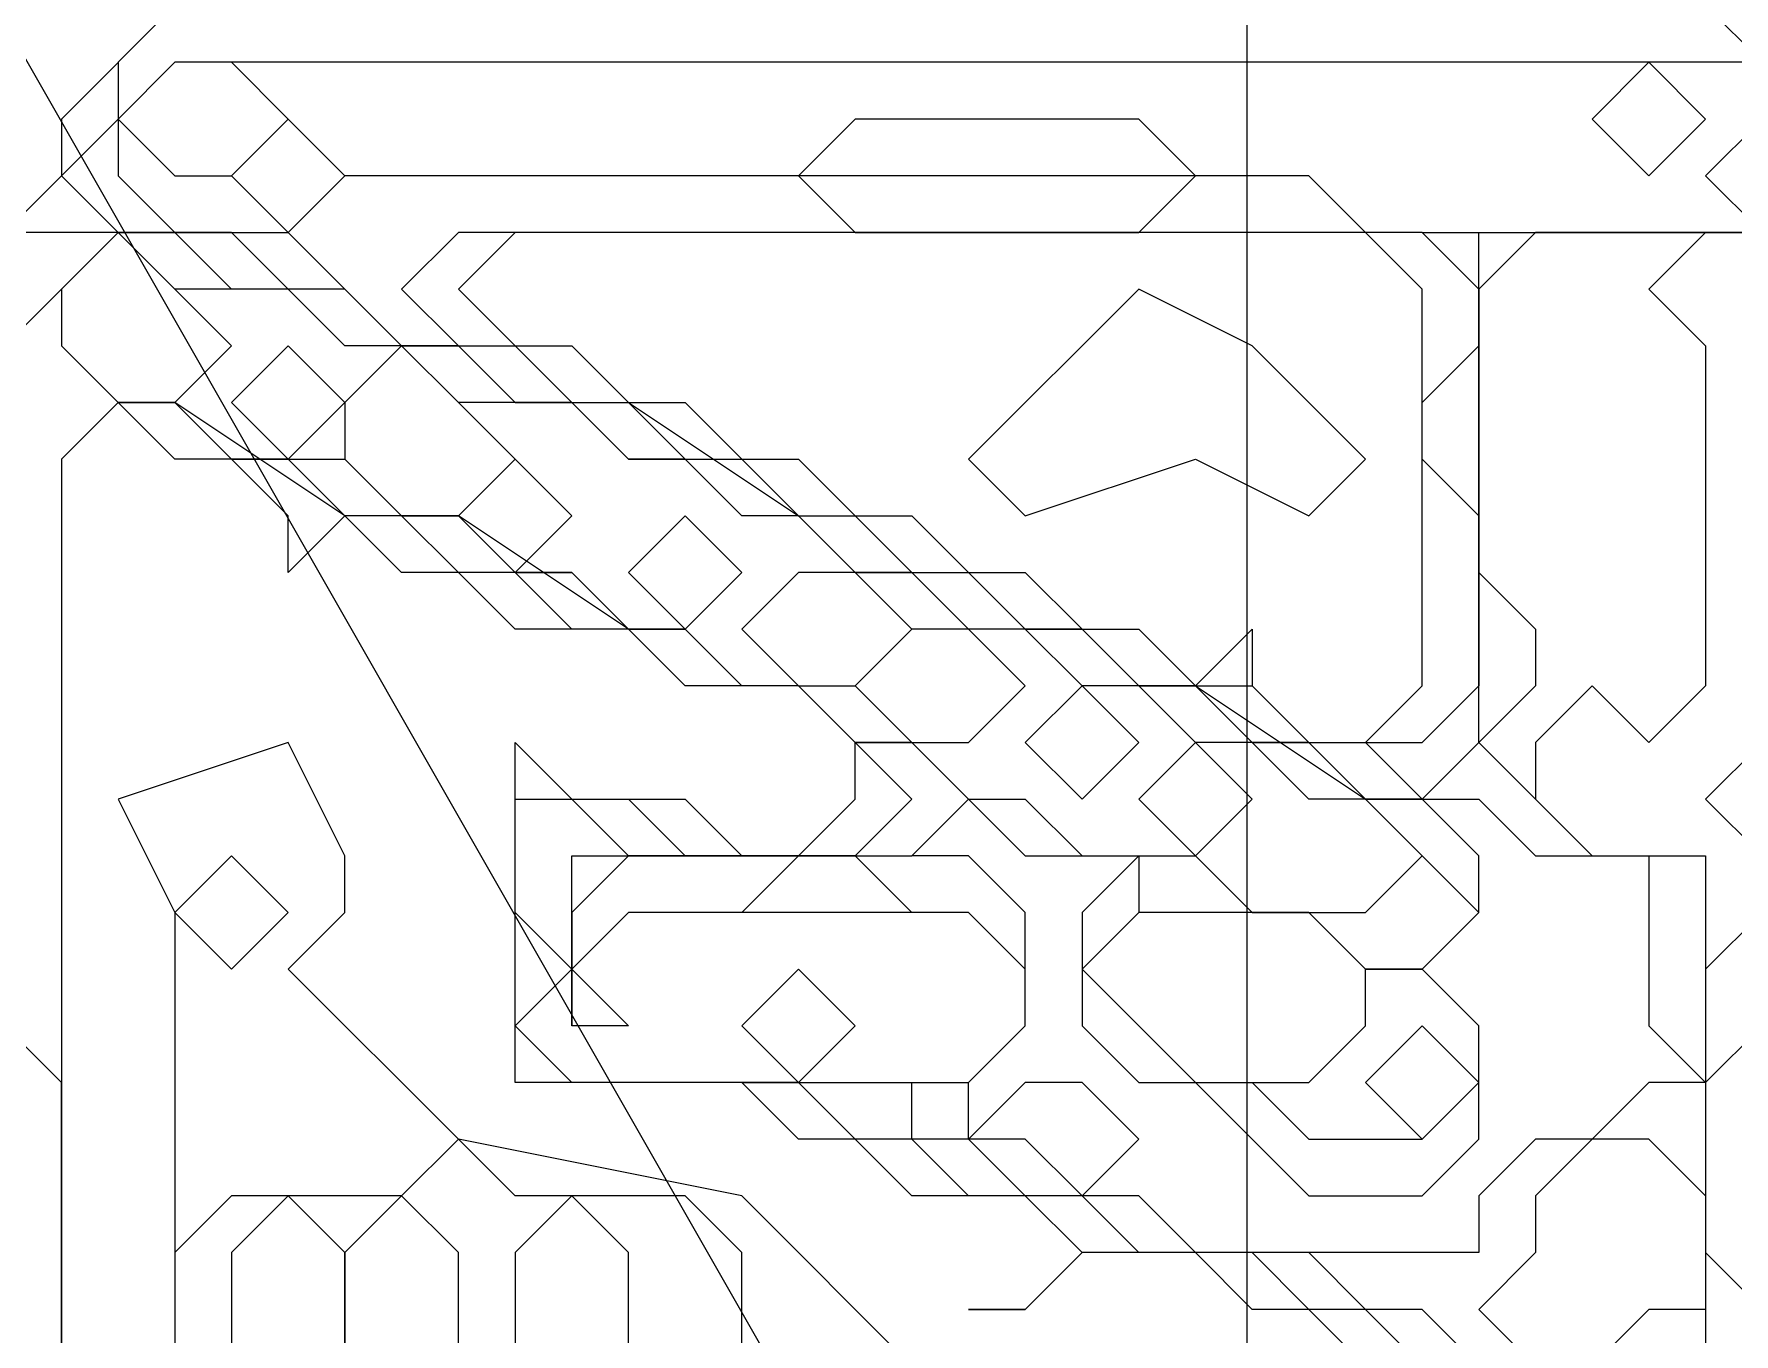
# Model space of a CAD drawing. Extents: x 46 to 224, y 52 to 151.
# Drawn here: x 57.26 to 75.11, y 64.05 to 77.71 of the extents above; entities that cross this region are included whole.
import ezdxf

# ---------------------------------------------------------------- set-up
doc = ezdxf.new("R2010")
doc.units = 0
doc.layers.add('OUTLINE', color=1, linetype='CONTINUOUS')

msp = doc.modelspace()

# ---------------------------------------------------------------- linework, layer by layer
for p, q in [((58.7437, 78.004), (57.5532, 76.8135)), ((58.7437, 78.004), (57.5532, 76.8135)), ((58.7437, 78.004), (58.1484, 77.4088)), ((75.4103, 77.4088), (74.8151, 78.004)), ((58.7437, 77.4088), (58.1484, 76.8135)), ((58.1484, 77.4088), (58.1484, 76.8135)), ((58.7437, 77.4088), (58.1484, 76.8135)), ((58.7437, 77.4088), (58.1484, 76.8135)), ((59.3389, 77.4088), (58.7437, 77.4088)), ((88.5056, 77.4088), (58.7437, 77.4088)), ((88.5056, 77.4088), (58.7437, 77.4088)), ((59.9341, 76.8135), (59.3389, 77.4088)), ((74.2198, 77.4088), (73.6246, 76.8135)), ((74.8151, 76.8135), (74.2198, 77.4088)), ((57.5532, 76.8135), (57.5532, 76.2183)), ((57.5532, 76.8135), (57.5532, 76.2183)), ((58.1484, 76.8135), (57.5532, 76.2183)), ((58.1484, 76.8135), (58.7437, 76.2183)), ((58.1484, 76.8135), (58.1484, 76.2183)), ((58.1484, 76.8135), (58.1484, 76.2183)), ((59.3389, 76.2183), (59.9341, 76.8135)), ((59.9341, 76.8135), (59.3389, 76.2183)), ((60.5294, 76.2183), (59.9341, 76.8135)), ((65.8865, 76.8135), (65.2913, 76.2183)), ((65.8865, 76.8135), (65.2913, 76.2183)), ((68.8627, 76.8135), (65.8865, 76.8135)), ((68.8627, 76.8135), (65.8865, 76.8135)), ((69.4579, 76.2183), (68.8627, 76.8135)), ((69.4579, 76.2183), (68.8627, 76.8135)), ((73.6246, 76.8135), (74.2198, 76.2183)), ((74.2198, 76.2183), (74.8151, 76.8135)), ((75.4103, 76.8135), (74.8151, 76.2183)), ((57.5532, 76.2183), (56.9579, 75.623)), ((57.5532, 76.2183), (56.9579, 75.623)), ((57.5532, 76.2183), (58.1484, 75.623)), ((58.1484, 75.623), (57.5532, 76.2183)), ((57.5532, 76.2183), (58.1484, 75.623)), ((58.1484, 75.623), (57.5532, 76.2183)), ((57.5532, 76.2183), (58.1484, 75.623)), ((58.1484, 76.2183), (58.7437, 75.623)), ((58.1484, 76.2183), (58.7437, 75.623)), ((58.7437, 76.2183), (59.3389, 76.2183)), ((59.3389, 76.2183), (59.9341, 75.623)), ((59.9341, 75.623), (60.5294, 76.2183)), ((60.5294, 76.2183), (59.9341, 75.623)), ((70.6484, 76.2183), (60.5294, 76.2183)), ((65.2913, 76.2183), (65.8865, 75.623)), ((65.2913, 76.2183), (65.8865, 75.623)), ((68.8627, 75.623), (69.4579, 76.2183)), ((68.8627, 75.623), (69.4579, 76.2183)), ((71.2437, 75.623), (70.6484, 76.2183)), ((74.8151, 76.2183), (75.4103, 75.623)), ((58.7437, 75.623), (56.9579, 75.623)), ((58.1484, 75.623), (56.9579, 74.4326)), ((58.1484, 75.623), (56.9579, 74.4326)), ((58.1484, 75.623), (57.5532, 75.0278)), ((58.7437, 75.0278), (58.1484, 75.623)), ((58.1484, 75.623), (59.9341, 75.623)), ((59.3389, 75.623), (58.1484, 75.623)), ((58.1484, 75.623), (59.9341, 75.623)), ((59.3389, 75.623), (58.1484, 75.623)), ((58.1484, 75.623), (59.9341, 75.623)), ((58.7437, 75.0278), (58.1484, 75.623)), ((58.7437, 75.0278), (58.1484, 75.623)), ((59.3389, 75.0278), (58.7437, 75.623)), ((58.7437, 75.623), (59.9341, 75.623)), ((58.7437, 75.623), (59.9341, 75.623)), ((59.9341, 75.0278), (59.3389, 75.623)), ((59.9341, 75.0278), (59.3389, 75.623)), ((59.9341, 75.623), (61.1246, 74.4326)), ((59.9341, 75.623), (61.1246, 74.4326)), ((59.9341, 75.623), (61.1246, 74.4326)), ((59.9341, 75.623), (61.1246, 74.4326)), ((59.9341, 75.623), (61.1246, 74.4326)), ((59.9341, 75.623), (61.1246, 74.4326)), ((61.7198, 75.623), (61.1246, 75.0278)), ((61.7198, 75.623), (61.1246, 75.0278)), ((71.8389, 75.623), (61.7198, 75.623)), ((71.8389, 75.623), (61.7198, 75.623)), ((62.3151, 75.623), (61.7198, 75.0278)), ((71.2437, 75.623), (62.3151, 75.623)), ((65.8865, 75.623), (68.8627, 75.623)), ((65.8865, 75.623), (68.8627, 75.623)), ((71.8389, 75.623), (71.2437, 75.623)), ((71.8389, 75.0278), (71.2437, 75.623)), ((72.4341, 75.0278), (71.8389, 75.623)), ((72.4341, 75.0278), (71.8389, 75.623)), ((71.8389, 75.623), (75.4103, 75.623)), ((72.4341, 75.0278), (71.8389, 75.623)), ((72.4341, 75.0278), (71.8389, 75.623)), ((72.4341, 75.0278), (71.8389, 75.623)), ((71.8389, 75.623), (75.4103, 75.623)), ((72.4341, 70.2659), (72.4341, 75.623)), ((72.4341, 75.623), (74.8151, 75.623)), ((73.0294, 75.623), (72.4341, 75.0278)), ((74.8151, 75.623), (73.0294, 75.623)), ((74.8151, 75.623), (74.2198, 75.0278)), ((74.8151, 75.623), (74.2198, 75.0278)), ((75.4103, 75.623), (74.8151, 75.623)), ((75.4103, 75.623), (74.8151, 75.623)), ((57.5532, 75.0278), (57.5532, 74.4326)), ((59.3389, 74.4326), (58.7437, 75.0278)), ((59.9341, 75.0278), (58.7437, 75.0278)), ((59.9341, 75.0278), (58.7437, 75.0278)), ((60.5294, 75.0278), (59.3389, 75.0278)), ((60.5294, 75.0278), (59.9341, 75.0278)), ((60.5294, 75.0278), (59.9341, 75.0278)), ((60.5294, 74.4326), (59.9341, 75.0278)), ((60.5294, 74.4326), (59.9341, 75.0278)), ((61.1246, 74.4326), (60.5294, 75.0278)), ((61.1246, 74.4326), (60.5294, 75.0278)), ((61.1246, 74.4326), (60.5294, 75.0278)), ((61.1246, 75.0278), (61.7198, 74.4326)), ((61.1246, 75.0278), (61.7198, 74.4326)), ((61.7198, 75.0278), (62.3151, 74.4326)), ((68.8627, 75.0278), (67.077, 73.2421)), ((68.8627, 75.0278), (67.077, 73.2421)), ((70.0532, 74.4326), (68.8627, 75.0278)), ((70.0532, 74.4326), (68.8627, 75.0278)), ((71.8389, 74.4326), (71.8389, 75.0278)), ((72.4341, 70.2659), (72.4341, 75.0278)), ((72.4341, 75.0278), (72.4341, 72.0516)), ((72.4341, 70.2659), (72.4341, 75.0278)), ((72.4341, 74.4326), (72.4341, 75.0278)), ((72.4341, 74.4326), (72.4341, 75.0278)), ((72.4341, 70.2659), (72.4341, 75.0278)), ((74.2198, 75.0278), (74.8151, 74.4326)), ((74.2198, 75.0278), (74.8151, 74.4326)), ((57.5532, 74.4326), (58.1484, 73.8373)), ((58.7437, 73.8373), (59.3389, 74.4326)), ((59.9341, 74.4326), (59.3389, 73.8373)), ((60.5294, 73.8373), (59.9341, 74.4326)), ((61.1246, 74.4326), (60.5294, 73.8373)), ((61.1246, 74.4326), (60.5294, 74.4326)), ((61.1246, 74.4326), (60.5294, 74.4326)), ((61.1246, 74.4326), (62.3151, 74.4326)), ((61.7198, 73.8373), (61.1246, 74.4326)), ((61.1246, 74.4326), (61.7198, 74.4326)), ((61.7198, 74.4326), (61.1246, 74.4326)), ((61.1246, 74.4326), (61.7198, 74.4326)), ((61.7198, 74.4326), (61.1246, 74.4326)), ((61.1246, 74.4326), (61.7198, 74.4326)), ((61.7198, 74.4326), (61.1246, 74.4326)), ((61.1246, 74.4326), (61.7198, 74.4326)), ((61.7198, 73.8373), (61.1246, 74.4326)), ((61.1246, 74.4326), (61.7198, 74.4326)), ((61.7198, 73.8373), (61.1246, 74.4326)), ((61.7198, 74.4326), (62.3151, 73.8373)), ((62.3151, 73.8373), (61.7198, 74.4326)), ((61.7198, 74.4326), (62.3151, 73.8373)), ((62.3151, 73.8373), (61.7198, 74.4326)), ((61.7198, 74.4326), (62.3151, 73.8373)), ((62.3151, 73.8373), (61.7198, 74.4326)), ((61.7198, 74.4326), (62.3151, 73.8373)), ((61.7198, 74.4326), (62.3151, 74.4326)), ((61.7198, 74.4326), (62.3151, 74.4326)), ((61.7198, 74.4326), (62.3151, 73.8373)), ((62.3151, 74.4326), (62.9103, 73.8373)), ((62.3151, 74.4326), (62.9103, 73.8373)), ((62.3151, 74.4326), (62.9103, 73.8373)), ((62.3151, 74.4326), (62.9103, 74.4326)), ((62.9103, 74.4326), (63.5056, 73.8373)), ((70.6484, 73.8373), (70.0532, 74.4326)), ((70.6484, 73.8373), (70.0532, 74.4326)), ((71.8389, 73.8373), (72.4341, 74.4326)), ((71.8389, 70.8611), (71.8389, 74.4326)), ((72.4341, 74.4326), (72.4341, 70.8611)), ((72.4341, 73.8373), (72.4341, 74.4326)), ((72.4341, 70.2659), (72.4341, 74.4326)), ((74.8151, 74.4326), (74.8151, 70.8611)), ((74.8151, 74.4326), (74.8151, 70.8611)), ((58.1484, 73.8373), (57.5532, 73.2421)), ((58.1484, 73.8373), (57.5532, 73.2421)), ((58.1484, 73.8373), (57.5532, 73.2421)), ((58.1484, 73.8373), (57.5532, 73.2421)), ((58.7437, 73.8373), (58.1484, 73.8373)), ((58.1484, 73.8373), (58.7437, 73.8373)), ((58.1484, 73.8373), (58.7437, 73.8373)), ((58.7437, 73.8373), (58.1484, 73.8373)), ((58.1484, 73.8373), (58.7437, 73.8373)), ((58.7437, 73.8373), (58.1484, 73.8373)), ((58.7437, 73.8373), (58.1484, 73.8373)), ((58.7437, 73.2421), (58.1484, 73.8373)), ((58.7437, 73.2421), (58.1484, 73.8373)), ((58.1484, 73.8373), (58.7437, 73.8373)), ((58.7437, 73.8373), (58.1484, 73.8373)), ((60.5294, 72.6468), (58.7437, 73.8373)), ((58.7437, 73.8373), (59.3389, 73.2421)), ((59.3389, 73.2421), (58.7437, 73.8373)), ((58.7437, 73.8373), (59.3389, 73.2421)), ((59.3389, 73.2421), (58.7437, 73.8373)), ((59.3389, 73.2421), (58.7437, 73.8373)), ((58.7437, 73.8373), (59.3389, 73.2421)), ((59.3389, 73.2421), (58.7437, 73.8373)), ((59.3389, 73.8373), (59.9341, 73.2421)), ((59.9341, 73.2421), (60.5294, 73.8373)), ((60.5294, 73.8373), (60.5294, 73.2421)), ((62.3151, 73.2421), (61.7198, 73.8373)), ((62.9103, 73.8373), (61.7198, 73.8373)), ((62.9103, 73.8373), (61.7198, 73.8373)), ((62.3151, 73.8373), (62.9103, 73.8373)), ((62.9103, 73.8373), (62.3151, 73.8373)), ((62.3151, 73.8373), (62.9103, 73.8373)), ((62.9103, 73.8373), (62.3151, 73.8373)), ((62.3151, 73.8373), (62.9103, 73.8373)), ((62.9103, 73.8373), (62.3151, 73.8373)), ((62.3151, 73.8373), (62.9103, 73.8373)), ((62.3151, 73.8373), (62.9103, 73.8373)), ((62.9103, 73.8373), (63.5056, 73.8373)), ((62.9103, 73.8373), (63.5056, 73.2421)), ((63.5056, 73.2421), (62.9103, 73.8373)), ((62.9103, 73.8373), (63.5056, 73.2421)), ((63.5056, 73.2421), (62.9103, 73.8373)), ((62.9103, 73.8373), (63.5056, 73.8373)), ((62.9103, 73.8373), (63.5056, 73.8373)), ((62.9103, 73.8373), (63.5056, 73.2421)), ((63.5056, 73.2421), (62.9103, 73.8373)), ((63.5056, 73.8373), (65.2913, 72.6468)), ((63.5056, 73.8373), (64.1008, 73.2421)), ((63.5056, 73.8373), (64.1008, 73.2421)), ((63.5056, 73.8373), (64.1008, 73.8373)), ((64.1008, 73.8373), (64.696, 73.2421)), ((71.2437, 73.2421), (70.6484, 73.8373)), ((71.2437, 73.2421), (70.6484, 73.8373)), ((71.8389, 73.2421), (71.8389, 73.8373)), ((72.4341, 70.8611), (72.4341, 73.8373)), ((57.5532, 73.2421), (57.5532, 60.7421)), ((57.5532, 73.2421), (57.5532, 55.3849)), ((57.5532, 73.2421), (57.5532, 55.3849)), ((57.5532, 73.2421), (57.5532, 55.3849)), ((59.9341, 73.2421), (58.7437, 73.2421)), ((59.3389, 73.2421), (58.7437, 73.2421)), ((59.3389, 73.2421), (59.9341, 73.2421)), ((59.9341, 73.2421), (59.3389, 73.2421)), ((59.3389, 73.2421), (60.5294, 73.2421)), ((59.9341, 73.2421), (59.3389, 73.2421)), ((59.9341, 73.2421), (59.3389, 73.2421)), ((59.9341, 72.6468), (59.3389, 73.2421)), ((59.3389, 73.2421), (60.5294, 73.2421)), ((59.9341, 73.2421), (59.3389, 73.2421)), ((60.5294, 72.6468), (59.9341, 73.2421)), ((60.5294, 72.6468), (59.9341, 73.2421)), ((60.5294, 72.6468), (59.9341, 73.2421)), ((60.5294, 72.6468), (59.9341, 73.2421)), ((60.5294, 73.2421), (61.1246, 72.6468)), ((60.5294, 73.2421), (61.1246, 72.6468)), ((60.5294, 73.2421), (61.1246, 72.6468)), ((61.7198, 72.6468), (62.3151, 73.2421)), ((62.3151, 73.2421), (61.7198, 72.6468)), ((62.9103, 72.6468), (62.3151, 73.2421)), ((63.5056, 73.2421), (64.696, 73.2421)), ((64.1008, 73.2421), (63.5056, 73.2421)), ((63.5056, 73.2421), (64.696, 73.2421)), ((64.1008, 73.2421), (63.5056, 73.2421)), ((63.5056, 73.2421), (64.696, 73.2421)), ((64.1008, 73.2421), (63.5056, 73.2421)), ((64.696, 72.6468), (64.1008, 73.2421)), ((64.696, 72.6468), (64.1008, 73.2421)), ((64.1008, 73.2421), (64.696, 73.2421)), ((64.1008, 73.2421), (64.696, 73.2421)), ((64.696, 72.6468), (64.1008, 73.2421)), ((64.696, 73.2421), (65.8865, 72.0516)), ((64.696, 73.2421), (65.2913, 72.6468)), ((64.696, 73.2421), (65.2913, 72.6468)), ((64.696, 73.2421), (65.2913, 72.6468)), ((64.696, 73.2421), (65.2913, 73.2421)), ((64.696, 73.2421), (65.2913, 72.6468)), ((65.2913, 73.2421), (65.8865, 72.6468)), ((67.077, 73.2421), (67.6722, 72.6468)), ((67.077, 73.2421), (67.6722, 72.6468)), ((67.6722, 72.6468), (69.4579, 73.2421)), ((67.6722, 72.6468), (69.4579, 73.2421)), ((69.4579, 73.2421), (70.6484, 72.6468)), ((69.4579, 73.2421), (70.6484, 72.6468)), ((70.6484, 72.6468), (71.2437, 73.2421)), ((70.6484, 72.6468), (71.2437, 73.2421)), ((72.4341, 72.6468), (71.8389, 73.2421)), ((60.5294, 72.6468), (59.9341, 72.0516)), ((59.9341, 72.0516), (59.9341, 72.6468)), ((61.7198, 72.6468), (60.5294, 72.6468)), ((61.7198, 72.6468), (60.5294, 72.6468)), ((61.1246, 72.6468), (60.5294, 72.6468)), ((61.1246, 72.6468), (60.5294, 72.6468)), ((61.1246, 72.0516), (60.5294, 72.6468)), ((61.7198, 72.6468), (60.5294, 72.6468)), ((61.1246, 72.6468), (61.7198, 72.6468)), ((61.1246, 72.6468), (61.7198, 72.6468)), ((61.7198, 72.0516), (61.1246, 72.6468)), ((61.7198, 72.0516), (61.1246, 72.6468)), ((61.1246, 72.6468), (61.7198, 72.6468)), ((63.5056, 71.4564), (61.7198, 72.6468)), ((61.7198, 72.6468), (62.3151, 72.0516)), ((61.7198, 72.6468), (62.3151, 72.0516)), ((62.3151, 72.0516), (61.7198, 72.6468)), ((61.7198, 72.6468), (62.3151, 72.0516)), ((62.3151, 72.0516), (61.7198, 72.6468)), ((62.3151, 72.0516), (62.9103, 72.6468)), ((64.1008, 72.6468), (63.5056, 72.0516)), ((64.696, 72.0516), (64.1008, 72.6468)), ((65.2913, 72.6468), (64.696, 72.6468)), ((65.2913, 72.6468), (64.696, 72.6468)), ((65.2913, 72.6468), (64.696, 72.6468)), ((65.2913, 72.6468), (65.8865, 72.6468)), ((65.8865, 72.0516), (65.2913, 72.6468)), ((65.2913, 72.6468), (65.8865, 72.6468)), ((65.8865, 72.0516), (65.2913, 72.6468)), ((65.2913, 72.6468), (65.8865, 72.6468)), ((65.2913, 72.6468), (66.4818, 72.6468)), ((65.2913, 72.6468), (65.8865, 72.6468)), ((65.8865, 72.0516), (65.2913, 72.6468)), ((65.8865, 72.6468), (66.4818, 72.0516)), ((65.8865, 72.6468), (66.4818, 72.0516)), ((65.8865, 72.6468), (66.4818, 72.0516)), ((65.8865, 72.6468), (66.4818, 72.6468)), ((65.8865, 72.6468), (66.4818, 72.0516)), ((66.4818, 72.6468), (67.077, 72.0516)), ((66.4818, 72.6468), (67.077, 72.0516)), ((72.4341, 70.8611), (72.4341, 72.6468)), ((61.7198, 72.0516), (61.1246, 72.0516)), ((62.9103, 72.0516), (61.7198, 72.0516)), ((62.3151, 72.0516), (61.7198, 72.0516)), ((62.3151, 71.4564), (61.7198, 72.0516)), ((62.3151, 72.0516), (62.9103, 72.0516)), ((62.9103, 72.0516), (62.3151, 72.0516)), ((62.3151, 72.0516), (62.9103, 72.0516)), ((62.9103, 72.0516), (62.3151, 72.0516)), ((62.9103, 71.4564), (62.3151, 72.0516)), ((62.3151, 72.0516), (62.9103, 72.0516)), ((62.9103, 72.0516), (62.3151, 72.0516)), ((62.9103, 72.0516), (63.5056, 71.4564)), ((63.5056, 71.4564), (62.9103, 72.0516)), ((62.9103, 72.0516), (63.5056, 71.4564)), ((63.5056, 71.4564), (62.9103, 72.0516)), ((63.5056, 71.4564), (62.9103, 72.0516)), ((62.9103, 72.0516), (63.5056, 71.4564)), ((63.5056, 71.4564), (62.9103, 72.0516)), ((63.5056, 72.0516), (64.1008, 71.4564)), ((64.1008, 71.4564), (64.696, 72.0516)), ((65.2913, 72.0516), (64.696, 71.4564)), ((65.8865, 72.0516), (65.2913, 72.0516)), ((66.4818, 71.4564), (65.8865, 72.0516)), ((65.8865, 72.0516), (67.077, 72.0516)), ((66.4818, 72.0516), (65.8865, 72.0516)), ((66.4818, 72.0516), (65.8865, 72.0516)), ((66.4818, 72.0516), (65.8865, 72.0516)), ((66.4818, 72.0516), (67.077, 72.0516)), ((67.077, 71.4564), (66.4818, 72.0516)), ((66.4818, 72.0516), (67.077, 72.0516)), ((67.077, 71.4564), (66.4818, 72.0516)), ((66.4818, 72.0516), (67.077, 72.0516)), ((66.4818, 72.0516), (67.077, 72.0516)), ((67.077, 71.4564), (66.4818, 72.0516)), ((67.077, 72.0516), (67.6722, 71.4564)), ((67.077, 72.0516), (67.6722, 71.4564)), ((67.077, 72.0516), (67.6722, 71.4564)), ((67.077, 72.0516), (67.6722, 71.4564)), ((67.077, 72.0516), (67.6722, 72.0516)), ((67.077, 72.0516), (67.6722, 72.0516)), ((67.077, 72.0516), (67.6722, 71.4564)), ((67.6722, 72.0516), (68.2675, 71.4564)), ((67.6722, 72.0516), (68.2675, 71.4564)), ((72.4341, 72.0516), (73.0294, 71.4564)), ((63.5056, 71.4564), (62.3151, 71.4564)), ((63.5056, 71.4564), (62.9103, 71.4564)), ((64.1008, 71.4564), (63.5056, 71.4564)), ((63.5056, 71.4564), (64.1008, 71.4564)), ((64.1008, 71.4564), (63.5056, 71.4564)), ((63.5056, 71.4564), (64.1008, 71.4564)), ((64.1008, 71.4564), (63.5056, 71.4564)), ((64.1008, 71.4564), (63.5056, 71.4564)), ((64.1008, 70.8611), (63.5056, 71.4564)), ((64.1008, 70.8611), (63.5056, 71.4564)), ((63.5056, 71.4564), (64.1008, 71.4564)), ((64.1008, 71.4564), (63.5056, 71.4564)), ((64.696, 70.8611), (64.1008, 71.4564)), ((64.696, 70.8611), (64.1008, 71.4564)), ((64.696, 71.4564), (65.2913, 70.8611)), ((65.8865, 70.8611), (66.4818, 71.4564)), ((66.4818, 71.4564), (65.8865, 70.8611)), ((66.4818, 71.4564), (65.8865, 70.8611)), ((67.077, 71.4564), (66.4818, 71.4564)), ((67.077, 71.4564), (66.4818, 71.4564)), ((67.6722, 70.8611), (67.077, 71.4564)), ((68.2675, 71.4564), (67.077, 71.4564)), ((67.6722, 71.4564), (67.077, 71.4564)), ((67.6722, 70.8611), (67.077, 71.4564)), ((67.6722, 71.4564), (67.077, 71.4564)), ((67.6722, 71.4564), (68.2675, 71.4564)), ((67.6722, 71.4564), (68.2675, 71.4564)), ((67.6722, 71.4564), (68.2675, 71.4564)), ((68.2675, 70.8611), (67.6722, 71.4564)), ((67.6722, 71.4564), (68.8627, 71.4564)), ((67.6722, 71.4564), (68.2675, 71.4564)), ((68.2675, 70.8611), (67.6722, 71.4564)), ((68.2675, 71.4564), (68.8627, 70.8611)), ((68.2675, 71.4564), (68.8627, 70.8611)), ((68.8627, 70.8611), (68.2675, 71.4564)), ((68.2675, 71.4564), (68.8627, 70.8611)), ((68.2675, 71.4564), (68.8627, 71.4564)), ((68.2675, 71.4564), (68.8627, 71.4564)), ((68.2675, 71.4564), (68.8627, 70.8611)), ((68.8627, 71.4564), (70.0532, 70.2659)), ((68.8627, 71.4564), (69.4579, 70.8611)), ((68.8627, 71.4564), (69.4579, 70.8611)), ((69.4579, 70.8611), (70.0532, 71.4564)), ((70.0532, 71.4564), (70.0532, 70.8611)), ((73.0294, 71.4564), (73.0294, 70.8611)), ((65.2913, 70.8611), (64.1008, 70.8611)), ((65.2913, 70.8611), (64.1008, 70.8611)), ((65.2913, 70.8611), (64.696, 70.8611)), ((65.2913, 70.8611), (64.696, 70.8611)), ((66.4818, 69.6707), (65.2913, 70.8611)), ((65.2913, 70.8611), (65.8865, 70.8611)), ((65.8865, 70.2659), (65.2913, 70.8611)), ((65.2913, 70.8611), (65.8865, 70.2659)), ((66.4818, 69.6707), (65.2913, 70.8611)), ((65.2913, 70.8611), (65.8865, 70.2659)), ((66.4818, 69.6707), (65.2913, 70.8611)), ((66.4818, 69.6707), (65.2913, 70.8611)), ((65.8865, 70.2659), (65.2913, 70.8611)), ((66.4818, 69.6707), (65.2913, 70.8611)), ((65.2913, 70.8611), (65.8865, 70.2659)), ((65.8865, 70.8611), (66.4818, 70.2659)), ((65.8865, 70.8611), (66.4818, 70.2659)), ((67.077, 70.2659), (67.6722, 70.8611)), ((67.077, 70.2659), (67.6722, 70.8611)), ((68.2675, 70.8611), (67.6722, 70.2659)), ((68.8627, 70.2659), (68.2675, 70.8611)), ((68.8627, 70.8611), (68.2675, 70.8611)), ((68.8627, 70.8611), (68.2675, 70.8611)), ((68.8627, 70.8611), (69.4579, 70.8611)), ((68.8627, 70.8611), (69.4579, 70.8611)), ((69.4579, 70.8611), (68.8627, 70.8611)), ((68.8627, 70.8611), (69.4579, 70.8611)), ((69.4579, 70.2659), (68.8627, 70.8611)), ((68.8627, 70.8611), (69.4579, 70.8611)), ((69.4579, 70.2659), (68.8627, 70.8611)), ((69.4579, 70.8611), (71.2437, 69.6707)), ((69.4579, 70.8611), (70.0532, 70.2659)), ((70.0532, 70.2659), (69.4579, 70.8611)), ((69.4579, 70.8611), (70.0532, 70.2659)), ((70.6484, 69.6707), (69.4579, 70.8611)), ((69.4579, 70.8611), (70.0532, 70.2659)), ((69.4579, 70.8611), (70.0532, 70.8611)), ((69.4579, 70.8611), (70.0532, 70.2659)), ((70.0532, 70.8611), (70.6484, 70.2659)), ((70.0532, 70.8611), (70.6484, 70.2659)), ((71.2437, 70.2659), (71.8389, 70.8611)), ((71.8389, 70.2659), (72.4341, 70.8611)), ((73.0294, 70.8611), (72.4341, 70.2659)), ((73.6246, 70.8611), (73.0294, 70.2659)), ((73.6246, 70.8611), (73.0294, 70.2659)), ((74.2198, 70.2659), (73.6246, 70.8611)), ((74.2198, 70.2659), (73.6246, 70.8611)), ((74.8151, 70.8611), (74.2198, 70.2659)), ((74.8151, 70.8611), (74.2198, 70.2659)), ((59.9341, 70.2659), (58.1484, 69.6707)), ((59.9341, 70.2659), (58.1484, 69.6707)), ((60.5294, 69.0754), (59.9341, 70.2659)), ((60.5294, 69.0754), (59.9341, 70.2659)), ((62.3151, 66.6945), (62.3151, 70.2659)), ((62.3151, 70.2659), (62.9103, 69.6707)), ((62.3151, 66.6945), (62.3151, 70.2659)), ((62.3151, 70.2659), (62.9103, 69.6707)), ((66.4818, 70.2659), (65.8865, 70.2659)), ((65.8865, 70.2659), (66.4818, 70.2659)), ((65.8865, 70.2659), (66.4818, 70.2659)), ((65.8865, 69.6707), (65.8865, 70.2659)), ((65.8865, 70.2659), (66.4818, 70.2659)), ((66.4818, 70.2659), (67.077, 70.2659)), ((67.077, 69.6707), (66.4818, 70.2659)), ((66.4818, 70.2659), (67.6722, 69.0754)), ((67.077, 69.6707), (66.4818, 70.2659)), ((66.4818, 70.2659), (67.077, 69.6707)), ((66.4818, 70.2659), (67.077, 69.6707)), ((66.4818, 70.2659), (67.077, 70.2659)), ((66.4818, 70.2659), (67.077, 69.6707)), ((67.6722, 70.2659), (68.2675, 69.6707)), ((68.2675, 69.6707), (68.8627, 70.2659)), ((69.4579, 70.2659), (68.8627, 69.6707)), ((70.0532, 69.6707), (69.4579, 70.2659)), ((70.0532, 70.2659), (69.4579, 70.2659)), ((70.0532, 70.2659), (69.4579, 70.2659)), ((70.0532, 70.2659), (70.6484, 70.2659)), ((70.6484, 70.2659), (70.0532, 70.2659)), ((70.0532, 70.2659), (70.6484, 70.2659)), ((70.0532, 70.2659), (70.6484, 70.2659)), ((70.6484, 69.6707), (70.0532, 70.2659)), ((70.0532, 70.2659), (71.2437, 70.2659)), ((70.0532, 70.2659), (70.6484, 70.2659)), ((70.6484, 69.6707), (70.0532, 70.2659)), ((70.6484, 70.2659), (71.2437, 69.6707)), ((71.2437, 69.6707), (70.6484, 70.2659)), ((70.6484, 70.2659), (71.2437, 69.6707)), ((70.6484, 70.2659), (71.2437, 69.6707)), ((70.6484, 70.2659), (71.8389, 70.2659)), ((70.6484, 70.2659), (71.2437, 70.2659)), ((70.6484, 70.2659), (71.2437, 69.6707)), ((71.2437, 70.2659), (71.8389, 69.6707)), ((71.8389, 69.6707), (72.4341, 70.2659)), ((71.8389, 69.6707), (72.4341, 70.2659)), ((71.8389, 69.6707), (72.4341, 70.2659)), ((71.8389, 69.6707), (72.4341, 70.2659)), ((71.8389, 69.6707), (72.4341, 70.2659)), ((72.4341, 70.2659), (73.6246, 69.0754)), ((73.0294, 70.2659), (73.0294, 69.6707)), ((73.0294, 70.2659), (73.0294, 69.6707)), ((75.4103, 70.2659), (74.8151, 69.6707)), ((58.1484, 69.6707), (58.7437, 68.4802)), ((58.1484, 69.6707), (58.7437, 68.4802)), ((62.3151, 68.4802), (62.3151, 69.6707)), ((62.3151, 69.6707), (62.9103, 69.6707)), ((62.3151, 66.6945), (62.3151, 69.6707)), ((62.3151, 69.6707), (63.5056, 69.6707)), ((62.9103, 69.6707), (63.5056, 69.0754)), ((62.9103, 69.6707), (63.5056, 69.6707)), ((62.9103, 69.6707), (64.1008, 69.6707)), ((63.5056, 69.6707), (64.1008, 69.0754)), ((63.5056, 69.6707), (64.1008, 69.0754)), ((64.1008, 69.6707), (64.696, 69.0754)), ((65.2913, 69.0754), (65.8865, 69.6707)), ((65.8865, 69.0754), (66.4818, 69.6707)), ((65.8865, 69.0754), (66.4818, 69.6707)), ((65.8865, 69.0754), (66.4818, 69.6707)), ((65.8865, 69.0754), (66.4818, 69.6707)), ((65.8865, 69.0754), (66.4818, 69.6707)), ((66.4818, 69.0754), (67.077, 69.6707)), ((66.4818, 69.0754), (67.077, 69.6707)), ((67.077, 69.6707), (67.6722, 69.6707)), ((67.077, 69.6707), (67.6722, 69.6707)), ((67.077, 69.6707), (67.6722, 69.6707)), ((67.6722, 69.6707), (68.2675, 69.0754)), ((67.6722, 69.6707), (68.2675, 69.0754)), ((67.6722, 69.6707), (68.2675, 69.0754)), ((68.8627, 69.6707), (69.4579, 69.0754)), ((69.4579, 69.0754), (70.0532, 69.6707)), ((71.2437, 69.6707), (70.6484, 69.6707)), ((71.2437, 69.6707), (70.6484, 69.6707)), ((71.2437, 69.6707), (70.6484, 69.6707)), ((71.2437, 69.6707), (71.8389, 69.6707)), ((71.2437, 69.6707), (72.4341, 69.6707)), ((71.8389, 69.6707), (71.2437, 69.6707)), ((71.2437, 69.6707), (71.8389, 69.6707)), ((72.4341, 68.4802), (71.2437, 69.6707)), ((71.2437, 69.6707), (71.8389, 69.6707)), ((71.8389, 69.0754), (71.2437, 69.6707)), ((71.2437, 69.6707), (71.8389, 69.6707)), ((71.8389, 69.0754), (71.2437, 69.6707)), ((72.4341, 69.0754), (71.8389, 69.6707)), ((72.4341, 69.6707), (73.0294, 69.0754)), ((73.0294, 69.6707), (73.6246, 69.0754)), ((73.0294, 69.6707), (73.6246, 69.0754)), ((74.8151, 69.6707), (75.4103, 69.0754)), ((59.3389, 69.0754), (58.7437, 68.4802)), ((59.9341, 68.4802), (59.3389, 69.0754)), ((60.5294, 68.4802), (60.5294, 69.0754)), ((60.5294, 68.4802), (60.5294, 69.0754)), ((62.9103, 68.4802), (63.5056, 69.0754)), ((63.5056, 69.0754), (62.9103, 68.4802)), ((62.9103, 68.4802), (63.5056, 69.0754)), ((63.5056, 69.0754), (62.9103, 68.4802)), ((62.9103, 68.4802), (63.5056, 69.0754)), ((63.5056, 69.0754), (62.9103, 68.4802)), ((62.9103, 67.2897), (62.9103, 69.0754)), ((62.9103, 69.0754), (66.4818, 69.0754)), ((62.9103, 67.2897), (62.9103, 69.0754)), ((62.9103, 69.0754), (65.8865, 69.0754)), ((62.9103, 67.2897), (62.9103, 69.0754)), ((62.9103, 69.0754), (65.8865, 69.0754)), ((63.5056, 69.0754), (65.8865, 69.0754)), ((63.5056, 69.0754), (65.2913, 69.0754)), ((64.1008, 69.0754), (63.5056, 69.0754)), ((63.5056, 69.0754), (65.2913, 69.0754)), ((65.2913, 69.0754), (63.5056, 69.0754)), ((63.5056, 69.0754), (65.2913, 69.0754)), ((65.2913, 69.0754), (63.5056, 69.0754)), ((63.5056, 69.0754), (65.2913, 69.0754)), ((65.2913, 69.0754), (63.5056, 69.0754)), ((65.2913, 69.0754), (64.1008, 69.0754)), ((64.1008, 69.0754), (65.8865, 69.0754)), ((64.1008, 69.0754), (65.8865, 69.0754)), ((65.2913, 69.0754), (64.696, 68.4802)), ((64.696, 69.0754), (65.2913, 69.0754)), ((65.8865, 69.0754), (65.2913, 69.0754)), ((66.4818, 68.4802), (65.8865, 69.0754)), ((67.077, 69.0754), (66.4818, 69.0754)), ((67.6722, 68.4802), (67.077, 69.0754)), ((67.6722, 69.0754), (68.8627, 69.0754)), ((68.8627, 69.0754), (68.2675, 68.4802)), ((68.2675, 69.0754), (68.8627, 69.0754)), ((68.2675, 69.0754), (69.4579, 69.0754)), ((68.2675, 69.0754), (69.4579, 69.0754)), ((68.8627, 69.0754), (68.8627, 68.4802)), ((69.4579, 69.0754), (70.0532, 68.4802)), ((69.4579, 69.0754), (70.0532, 68.4802)), ((71.2437, 68.4802), (71.8389, 69.0754)), ((71.2437, 68.4802), (71.8389, 69.0754)), ((72.4341, 68.4802), (72.4341, 69.0754)), ((73.0294, 69.0754), (74.2198, 69.0754)), ((73.6246, 69.0754), (74.8151, 69.0754)), ((73.6246, 69.0754), (74.8151, 69.0754)), ((73.6246, 69.0754), (74.8151, 69.0754)), ((74.2198, 69.0754), (74.2198, 67.2897)), ((74.8151, 69.0754), (74.8151, 65.504)), ((74.8151, 69.0754), (74.8151, 64.3135)), ((74.8151, 69.0754), (74.8151, 64.3135)), ((58.7437, 68.4802), (58.7437, 57.1707)), ((58.7437, 68.4802), (58.7437, 57.1707)), ((58.7437, 68.4802), (59.3389, 67.8849)), ((59.3389, 67.8849), (59.9341, 68.4802)), ((59.9341, 67.8849), (60.5294, 68.4802)), ((59.9341, 67.8849), (60.5294, 68.4802)), ((62.9103, 67.8849), (62.3151, 68.4802)), ((62.9103, 67.8849), (62.9103, 68.4802)), ((62.9103, 68.4802), (62.9103, 67.8849)), ((62.9103, 67.2897), (62.9103, 68.4802)), ((62.9103, 68.4802), (62.9103, 67.8849)), ((63.5056, 68.4802), (62.9103, 67.8849)), ((63.5056, 68.4802), (62.9103, 67.8849)), ((63.5056, 68.4802), (62.9103, 67.8849)), ((64.696, 68.4802), (63.5056, 68.4802)), ((67.077, 68.4802), (63.5056, 68.4802)), ((67.077, 68.4802), (63.5056, 68.4802)), ((67.077, 68.4802), (66.4818, 68.4802)), ((67.6722, 67.8849), (67.077, 68.4802)), ((67.6722, 67.8849), (67.077, 68.4802)), ((67.6722, 67.8849), (67.077, 68.4802)), ((67.6722, 67.2897), (67.6722, 68.4802)), ((68.2675, 68.4802), (68.2675, 67.2897)), ((68.8627, 68.4802), (68.2675, 67.8849)), ((68.8627, 68.4802), (68.2675, 67.8849)), ((68.8627, 68.4802), (68.2675, 67.8849)), ((70.6484, 68.4802), (68.8627, 68.4802)), ((70.6484, 68.4802), (68.8627, 68.4802)), ((70.6484, 68.4802), (70.0532, 68.4802)), ((70.0532, 68.4802), (70.6484, 68.4802)), ((70.0532, 68.4802), (71.2437, 68.4802)), ((70.0532, 68.4802), (71.2437, 68.4802)), ((71.2437, 67.8849), (70.6484, 68.4802)), ((70.6484, 68.4802), (71.2437, 67.8849)), ((71.2437, 67.8849), (70.6484, 68.4802)), ((71.2437, 67.8849), (70.6484, 68.4802)), ((71.8389, 67.8849), (72.4341, 68.4802)), ((71.8389, 67.8849), (72.4341, 68.4802)), ((75.4103, 68.4802), (74.8151, 67.8849)), ((61.7198, 66.0992), (59.9341, 67.8849)), ((61.7198, 66.0992), (59.9341, 67.8849)), ((62.3151, 67.2897), (62.9103, 67.8849)), ((62.9103, 67.8849), (62.9103, 67.2897)), ((62.9103, 67.8849), (62.9103, 67.2897)), ((62.9103, 67.8849), (63.5056, 67.2897)), ((62.9103, 67.8849), (63.5056, 67.2897)), ((65.2913, 67.8849), (64.696, 67.2897)), ((65.8865, 67.2897), (65.2913, 67.8849)), ((67.6722, 67.2897), (67.6722, 67.8849)), ((67.6722, 67.2897), (67.6722, 67.8849)), ((67.6722, 67.2897), (67.6722, 67.8849)), ((68.2675, 67.8849), (69.4579, 66.6945)), ((68.2675, 67.8849), (69.4579, 66.6945)), ((68.2675, 67.8849), (69.4579, 66.6945)), ((71.8389, 67.8849), (71.2437, 67.8849)), ((71.2437, 67.8849), (71.8389, 67.8849)), ((71.2437, 67.2897), (71.2437, 67.8849)), ((71.2437, 67.2897), (71.2437, 67.8849)), ((72.4341, 67.2897), (71.8389, 67.8849)), ((72.4341, 67.2897), (71.8389, 67.8849)), ((74.8151, 67.8849), (74.8151, 51.8135)), ((57.5532, 66.6945), (56.9579, 67.2897)), ((57.5532, 66.6945), (56.9579, 67.2897)), ((62.9103, 66.6945), (62.3151, 67.2897)), ((63.5056, 67.2897), (62.9103, 67.2897)), ((63.5056, 67.2897), (62.9103, 67.2897)), ((64.696, 67.2897), (65.2913, 66.6945)), ((65.2913, 66.6945), (65.8865, 67.2897)), ((67.077, 66.6945), (67.6722, 67.2897)), ((67.077, 66.6945), (67.6722, 67.2897)), ((67.077, 66.6945), (67.6722, 67.2897)), ((67.077, 66.6945), (67.6722, 67.2897)), ((68.2675, 67.2897), (68.8627, 66.6945)), ((70.6484, 66.6945), (71.2437, 67.2897)), ((70.6484, 66.6945), (71.2437, 67.2897)), ((71.8389, 67.2897), (71.2437, 66.6945)), ((71.8389, 67.2897), (71.2437, 66.6945)), ((71.8389, 67.2897), (71.2437, 66.6945)), ((72.4341, 66.6945), (71.8389, 67.2897)), ((72.4341, 66.6945), (71.8389, 67.2897)), ((72.4341, 66.6945), (71.8389, 67.2897)), ((72.4341, 66.0992), (72.4341, 67.2897)), ((72.4341, 66.6945), (72.4341, 67.2897)), ((74.2198, 67.2897), (74.8151, 66.6945)), ((75.4103, 67.2897), (74.8151, 66.6945)), ((57.5532, 66.0992), (57.5532, 66.6945)), ((57.5532, 66.0992), (57.5532, 66.6945)), ((65.2913, 66.6945), (62.3151, 66.6945)), ((64.696, 66.6945), (62.3151, 66.6945)), ((64.696, 66.6945), (62.3151, 66.6945)), ((65.2913, 66.6945), (62.9103, 66.6945)), ((65.2913, 66.6945), (64.696, 66.6945)), ((64.696, 66.6945), (67.077, 66.6945)), ((65.2913, 66.0992), (64.696, 66.6945)), ((65.2913, 66.0992), (64.696, 66.6945)), ((65.2913, 66.6945), (64.696, 66.6945)), ((64.696, 66.6945), (67.077, 66.6945)), ((65.8865, 66.0992), (65.2913, 66.6945)), ((65.8865, 66.0992), (65.2913, 66.6945)), ((65.8865, 66.0992), (65.2913, 66.6945)), ((65.8865, 66.0992), (65.2913, 66.6945)), ((66.4818, 66.0992), (66.4818, 66.6945)), ((66.4818, 66.6945), (67.077, 66.6945)), ((67.6722, 66.6945), (67.077, 66.0992)), ((67.077, 66.0992), (67.077, 66.6945)), ((68.2675, 66.6945), (67.6722, 66.6945)), ((68.8627, 66.0992), (68.2675, 66.6945)), ((68.8627, 66.6945), (69.4579, 66.6945)), ((69.4579, 66.6945), (70.6484, 65.504)), ((69.4579, 66.6945), (70.0532, 66.6945)), ((69.4579, 66.6945), (70.6484, 66.6945)), ((69.4579, 66.6945), (70.6484, 66.6945)), ((70.0532, 66.6945), (70.6484, 66.0992)), ((71.2437, 66.6945), (71.8389, 66.0992)), ((71.2437, 66.6945), (71.8389, 66.0992)), ((71.2437, 66.6945), (71.8389, 66.0992)), ((71.8389, 66.0992), (72.4341, 66.6945)), ((71.8389, 66.0992), (72.4341, 66.6945)), ((71.8389, 66.0992), (72.4341, 66.6945)), ((71.8389, 66.0992), (72.4341, 66.6945)), ((74.2198, 66.6945), (73.6246, 66.0992)), ((74.8151, 66.6945), (74.2198, 66.6945)), ((74.8151, 66.6945), (74.8151, 64.9088)), ((57.5532, 61.9326), (57.5532, 66.0992)), ((57.5532, 61.9326), (57.5532, 66.0992)), ((61.7198, 66.0992), (61.1246, 65.504)), ((64.696, 65.504), (61.7198, 66.0992)), ((64.696, 65.504), (61.7198, 66.0992)), ((62.3151, 65.504), (61.7198, 66.0992)), ((66.4818, 66.0992), (65.2913, 66.0992)), ((65.8865, 66.0992), (65.2913, 66.0992)), ((67.077, 66.0992), (65.8865, 66.0992)), ((67.077, 66.0992), (65.8865, 66.0992)), ((67.077, 66.0992), (65.8865, 66.0992)), ((66.4818, 65.504), (65.8865, 66.0992)), ((67.077, 66.0992), (65.8865, 66.0992)), ((67.6722, 66.0992), (66.4818, 66.0992)), ((67.077, 65.504), (66.4818, 66.0992)), ((67.6722, 65.504), (67.077, 66.0992)), ((67.6722, 65.504), (67.077, 66.0992)), ((67.6722, 65.504), (67.077, 66.0992)), ((67.6722, 65.504), (67.077, 66.0992)), ((68.2675, 65.504), (67.6722, 66.0992)), ((68.2675, 65.504), (68.8627, 66.0992)), ((70.6484, 66.0992), (71.8389, 66.0992)), ((71.8389, 65.504), (72.4341, 66.0992)), ((73.0294, 66.0992), (72.4341, 65.504)), ((73.6246, 66.0992), (73.0294, 66.0992)), ((73.6246, 66.0992), (73.0294, 65.504)), ((74.2198, 66.0992), (73.6246, 66.0992)), ((74.8151, 65.504), (74.2198, 66.0992)), ((59.3389, 65.504), (58.7437, 64.9088)), ((61.1246, 65.504), (59.3389, 65.504)), ((59.9341, 65.504), (59.3389, 64.9088)), ((60.5294, 64.9088), (59.9341, 65.504)), ((61.1246, 65.504), (60.5294, 64.9088)), ((61.7198, 64.9088), (61.1246, 65.504)), ((62.9103, 65.504), (62.3151, 65.504)), ((62.9103, 65.504), (62.3151, 64.9088)), ((64.1008, 65.504), (62.9103, 65.504)), ((63.5056, 64.9088), (62.9103, 65.504)), ((64.696, 64.9088), (64.1008, 65.504)), ((67.077, 63.123), (64.696, 65.504)), ((67.077, 63.123), (64.696, 65.504)), ((67.6722, 65.504), (66.4818, 65.504)), ((68.2675, 65.504), (67.077, 65.504)), ((68.2675, 65.504), (67.6722, 65.504)), ((68.8627, 65.504), (67.6722, 65.504)), ((68.2675, 65.504), (67.6722, 65.504)), ((68.2675, 64.9088), (67.6722, 65.504)), ((68.8627, 65.504), (67.6722, 65.504)), ((68.8627, 64.9088), (68.2675, 65.504)), ((68.8627, 65.504), (68.2675, 65.504)), ((68.8627, 65.504), (68.2675, 65.504)), ((68.8627, 64.9088), (68.2675, 65.504)), ((68.8627, 64.9088), (68.2675, 65.504)), ((69.4579, 64.9088), (68.8627, 65.504)), ((69.4579, 64.9088), (68.8627, 65.504)), ((69.4579, 64.9088), (68.8627, 65.504)), ((69.4579, 64.9088), (68.8627, 65.504)), ((70.6484, 65.504), (71.8389, 65.504)), ((72.4341, 65.504), (72.4341, 64.9088)), ((73.0294, 65.504), (73.0294, 64.9088)), ((58.7437, 64.9088), (58.7437, 60.1468)), ((59.3389, 64.9088), (59.3389, 61.9326)), ((60.5294, 64.3135), (60.5294, 64.9088)), ((60.5294, 64.9088), (60.5294, 61.9326)), ((61.7198, 64.3135), (61.7198, 64.9088)), ((62.3151, 64.9088), (62.3151, 61.3373)), ((63.5056, 64.3135), (63.5056, 64.9088)), ((64.696, 60.7421), (64.696, 64.9088)), ((68.2675, 64.9088), (67.6722, 64.3135)), ((67.6722, 64.3135), (68.2675, 64.9088)), ((69.4579, 64.9088), (68.2675, 64.9088)), ((70.0532, 64.9088), (68.8627, 64.9088)), ((70.0532, 64.9088), (68.8627, 64.9088)), ((69.4579, 64.9088), (68.8627, 64.9088)), ((72.4341, 64.9088), (69.4579, 64.9088)), ((70.6484, 64.9088), (69.4579, 64.9088)), ((70.6484, 64.9088), (69.4579, 64.9088)), ((70.0532, 64.3135), (69.4579, 64.9088)), ((70.0532, 64.3135), (69.4579, 64.9088)), ((70.6484, 64.9088), (69.4579, 64.9088)), ((70.6484, 64.3135), (70.0532, 64.9088)), ((70.6484, 64.3135), (70.0532, 64.9088)), ((71.2437, 64.3135), (70.6484, 64.9088)), ((71.2437, 64.3135), (70.6484, 64.9088)), ((71.2437, 64.3135), (70.6484, 64.9088)), ((73.0294, 64.9088), (72.4341, 64.3135)), ((74.8151, 64.9088), (75.4103, 64.3135)), ((60.5294, 61.9326), (60.5294, 64.3135)), ((61.7198, 61.9326), (61.7198, 64.3135)), ((63.5056, 61.3373), (63.5056, 64.3135)), ((67.6722, 64.3135), (67.077, 64.3135)), ((67.077, 64.3135), (67.6722, 64.3135)), ((71.2437, 64.3135), (70.0532, 64.3135)), ((70.6484, 64.3135), (70.0532, 64.3135)), ((71.8389, 64.3135), (70.6484, 64.3135)), ((71.8389, 64.3135), (70.6484, 64.3135)), ((71.8389, 63.123), (70.6484, 64.3135)), ((71.8389, 64.3135), (71.2437, 64.3135)), ((71.8389, 64.3135), (71.2437, 64.3135)), ((72.4341, 63.123), (71.2437, 64.3135)), ((71.8389, 64.3135), (71.2437, 64.3135)), ((72.4341, 63.7183), (71.8389, 64.3135)), ((72.4341, 63.7183), (71.8389, 64.3135)), ((72.4341, 63.7183), (71.8389, 64.3135)), ((72.4341, 63.7183), (71.8389, 64.3135)), ((72.4341, 63.7183), (71.8389, 64.3135)), ((72.4341, 64.3135), (73.0294, 63.7183)), ((74.2198, 64.3135), (73.6246, 63.7183)), ((74.2198, 64.3135), (73.6246, 63.7183)), ((74.8151, 64.3135), (74.2198, 64.3135)), ((74.8151, 64.3135), (74.2198, 64.3135))]:
    msp.add_line(p, q)
at = {"layer": 'OUTLINE', "color": 1}
for p, q in [((70, 55), (70, 125)), ((50, 90), (70, 55))]:
    msp.add_line(p, q, dxfattribs=at)

doc.saveas('drawing.dxf')
